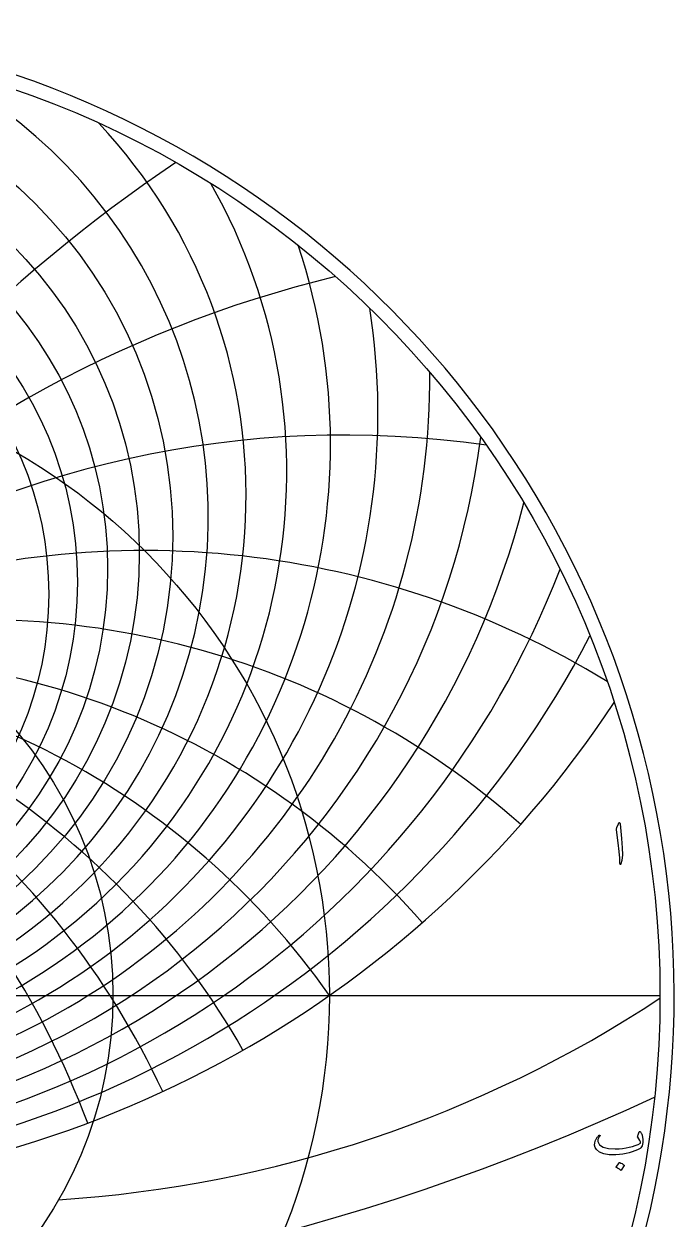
# Model space of a CAD drawing. Header units: millimetres. Extents: x -80 to 80, y -80 to 82.
# Drawn here: x 26.6 to 80.4, y -18.5 to 80.3 of the extents above; entities that cross this region are included whole.
import ezdxf

# ---------------------------------------------------------------- set-up
doc = ezdxf.new("R2010")
doc.units = ezdxf.units.MM
for name, color, linetype in [('CUT_OUTER', 1, 'Continuous'), ('ENGRAVE', 7, 'Continuous'), ('ENGRAVE_FINE', 8, 'Continuous'), ('TEXT', 5, 'Continuous')]:
    doc.layers.add(name, color=color, linetype=linetype)

msp = doc.modelspace()

# ---------------------------------------------------------------- linework, layer by layer
at = {"layer": 'CUT_OUTER'}
msp.add_arc((-0.0002, -0.0002), 80.3699, 149.413866, 87.803582, dxfattribs=at)
at = {"layer": 'ENGRAVE'}
msp.add_lwpolyline([(-79.2, 0), (79.2, 0)], dxfattribs=at)
for centre, radius in [((0, 0), 79.2), ((0, 33.1602), 28.6245), ((0, 0), 51.8435), ((0, 0), 33.9362)]:
    msp.add_circle(centre, radius, dxfattribs=at)
for centre, radius, start, end in [((0, 39.5572), 41.8207, 116.581787, 63.418213), ((0, 51.0186), 60.1601, 179.528592, 0.471408), ((0, -36.3012), 63.2892, 35, 145), ((0, -36.3012), 63.2892, 35, 145), ((0, 74.0402), 90.3864, 213.457046, 326.542954), ((22.8823, 85.3977), 102.4896, 273.6681, 303.332291)]:
    msp.add_arc(centre, radius, start, end, dxfattribs=at)
at = {"layer": 'ENGRAVE_FINE'}
for centre, radius in [((0, 37.9781), 38.883), ((0, 36.5672), 36.1147), ((0, 35.3045), 33.4941), ((0, 34.1735), 31.0027)]:
    msp.add_circle(centre, radius, dxfattribs=at)
for centre, radius, start, end in [((0, 41.3284), 44.9536, 136.796083, 43.203917), ((109.6201, -36.3012), 126.5784, 123.829813, 170.341775), ((109.6201, -36.3012), 126.5784, 123.829813, 170.341775), ((0, 43.3205), 48.3125, 150.489572, 29.510428), ((0, 45.5689), 51.9345, 161.537561, 18.462439), ((75.4251, -36.3012), 98.4605, 103.546168, 166.906822), ((75.4251, -36.3012), 98.4605, 103.546168, 166.906822), ((0, 48.1169), 55.865, 171.048618, 8.951382), ((0, 54.3421), 64.8898, 187.258895, 352.741105), ((53.1059, -36.3012), 82.6182, 81.834622, 163.271883), ((53.1059, -36.3012), 82.6182, 81.834622, 163.271883), ((0, 58.1741), 70.1431, 194.414995, 345.585005), ((-36.54, -36.3012), 73.0801, 20.634058, 121.597056), ((-36.54, -36.3012), 73.0801, 20.634058, 121.597056), ((36.54, -36.3012), 73.0801, 58.402944, 159.365942), ((36.54, -36.3012), 73.0801, 58.402944, 159.365942), ((0, 62.627), 76.0347, 201.114774, 338.885226), ((-23.0354, -36.3012), 67.351, 24.899487, 131.516559), ((-23.0354, -36.3012), 67.351, 24.899487, 131.516559), ((23.0354, -36.3012), 67.351, 48.483441, 155.100513), ((23.0354, -36.3012), 67.351, 48.483441, 155.100513), ((0, 67.8493), 82.7151, 207.44167, 332.55833), ((-11.1596, -36.3012), 64.2655, 29.638097, 138.81173), ((-11.1596, -36.3012), 64.2655, 29.638097, 138.81173), ((11.1596, -36.3012), 64.2655, 41.18827, 150.361903), ((11.1596, -36.3012), 64.2655, 41.18827, 150.361903), ((0, 160.5223), 186.3705, 245.003172, 294.996828)]:
    msp.add_arc(centre, radius, start, end, dxfattribs=at)
at = {"layer": 'TEXT'}
for points in [[(75.7594, 14.1821), (75.8071, 14.2746), (75.8455, 14.307), (75.8746, 14.2795), (75.8942, 14.1921), (76.0092, 12.9681), (76.0775, 12.2168), (76.0928, 11.6166), (76.0551, 11.1676), (75.9642, 10.8697), (75.9476, 10.8453), (75.933, 10.8322), (75.9202, 10.8303), (75.9092, 10.8397), (75.9005, 10.8544), (75.8942, 10.8734), (75.8905, 10.8969), (75.8892, 10.9246), (75.8892, 11.141), (75.8793, 11.3706), (75.8593, 11.6132), (75.8293, 11.8689), (75.8227, 11.9357), (75.8031, 12.1162), (75.7703, 12.4104), (75.7244, 12.8182), (75.6145, 13.7225), (75.612, 13.7706), (75.6145, 13.8149), (75.622, 13.8555), (75.6344, 13.8923)], [(77.5751, -11.2791), (77.6087, -11.3213), (77.6395, -11.3678), (77.6674, -11.4187), (77.6925, -11.474), (77.7149, -11.5333), (77.7344, -11.5964), (77.7511, -11.6632), (77.765, -11.7338), (77.7831, -11.8755), (77.7875, -12.016), (77.7781, -12.1553), (77.755, -12.2933), (77.72, -12.4164), (77.6751, -12.5157), (77.6201, -12.5912), (77.5552, -12.6431), (77.3491, -12.752), (77.1305, -12.8491), (76.8994, -12.9344), (76.6559, -13.0078), (76.3998, -13.0687), (76.1313, -13.1164), (75.8502, -13.1511), (75.5567, -13.1726), (75.0065, -13.167), (74.555, -13.0902), (74.2021, -12.9422), (73.9479, -12.723), (73.8437, -12.5516), (73.7956, -12.367), (73.8037, -12.1694), (73.868, -11.9586), (73.8897, -11.9131), (73.9148, -11.8668), (73.9434, -11.8195), (73.9754, -11.7712), (74.0109, -11.722), (74.0497, -11.6719), (74.0921, -11.6209), (74.1378, -11.5689), (74.1531, -11.5542), (74.169, -11.5452), (74.1856, -11.5417), (74.2028, -11.5439), (74.2143, -11.5483), (74.224, -11.5564), (74.2318, -11.5683), (74.2377, -11.5839), (74.2405, -11.5985), (74.239, -11.6126), (74.233, -11.626), (74.2227, -11.6388), (74.18, -11.6897), (74.1415, -11.7425), (74.1075, -11.7971), (74.0778, -11.8537), (74.0576, -11.9077), (74.0466, -11.9598), (74.0451, -12.0101), (74.0529, -12.0585), (74.209, -12.3411), (74.5025, -12.5394), (74.9334, -12.6534), (75.5017, -12.683), (75.8142, -12.671), (76.1119, -12.6449), (76.395, -12.6048), (76.6633, -12.5506), (76.9174, -12.4824), (77.1573, -12.4001), (77.3833, -12.3038), (77.5951, -12.1934), (77.5745, -12.0904), (77.5277, -11.9761), (77.4546, -11.8505), (77.3553, -11.7138), (77.3522, -11.7007), (77.3528, -11.6763), (77.3572, -11.6407), (77.3653, -11.5939), (77.3675, -11.5892), (77.369, -11.5851), (77.37, -11.5817), (77.3703, -11.5789), (77.3865, -11.5152), (77.4103, -11.444), (77.4415, -11.3653), (77.4802, -11.2791), (77.4974, -11.2529), (77.5189, -11.2441), (77.5448, -11.2529), (77.5751, -11.2791)], [(75.8315, -13.8221), (75.8377, -13.8159), (75.8465, -13.8121), (75.8577, -13.8109), (75.8715, -13.8121), (75.9686, -13.8515), (76.0601, -13.8996), (76.1459, -13.9564), (76.2262, -14.022), (76.234, -14.032), (76.2374, -14.042), (76.2365, -14.052), (76.2312, -14.062), (75.9964, -14.4417), (75.9876, -14.4507), (75.9764, -14.4529), (75.9626, -14.4482), (75.9464, -14.4367), (75.9323, -14.4267), (75.9102, -14.4117), (75.8799, -14.3917), (75.8415, -14.3667), (75.7943, -14.3367), (75.7378, -14.3018), (75.6719, -14.2618), (75.5967, -14.2168), (75.5867, -14.2093), (75.5817, -14.2018), (75.5817, -14.1943), (75.5867, -14.1869)]]:
    msp.add_lwpolyline(points, close=True, dxfattribs=at)

doc.saveas('drawing.dxf')
